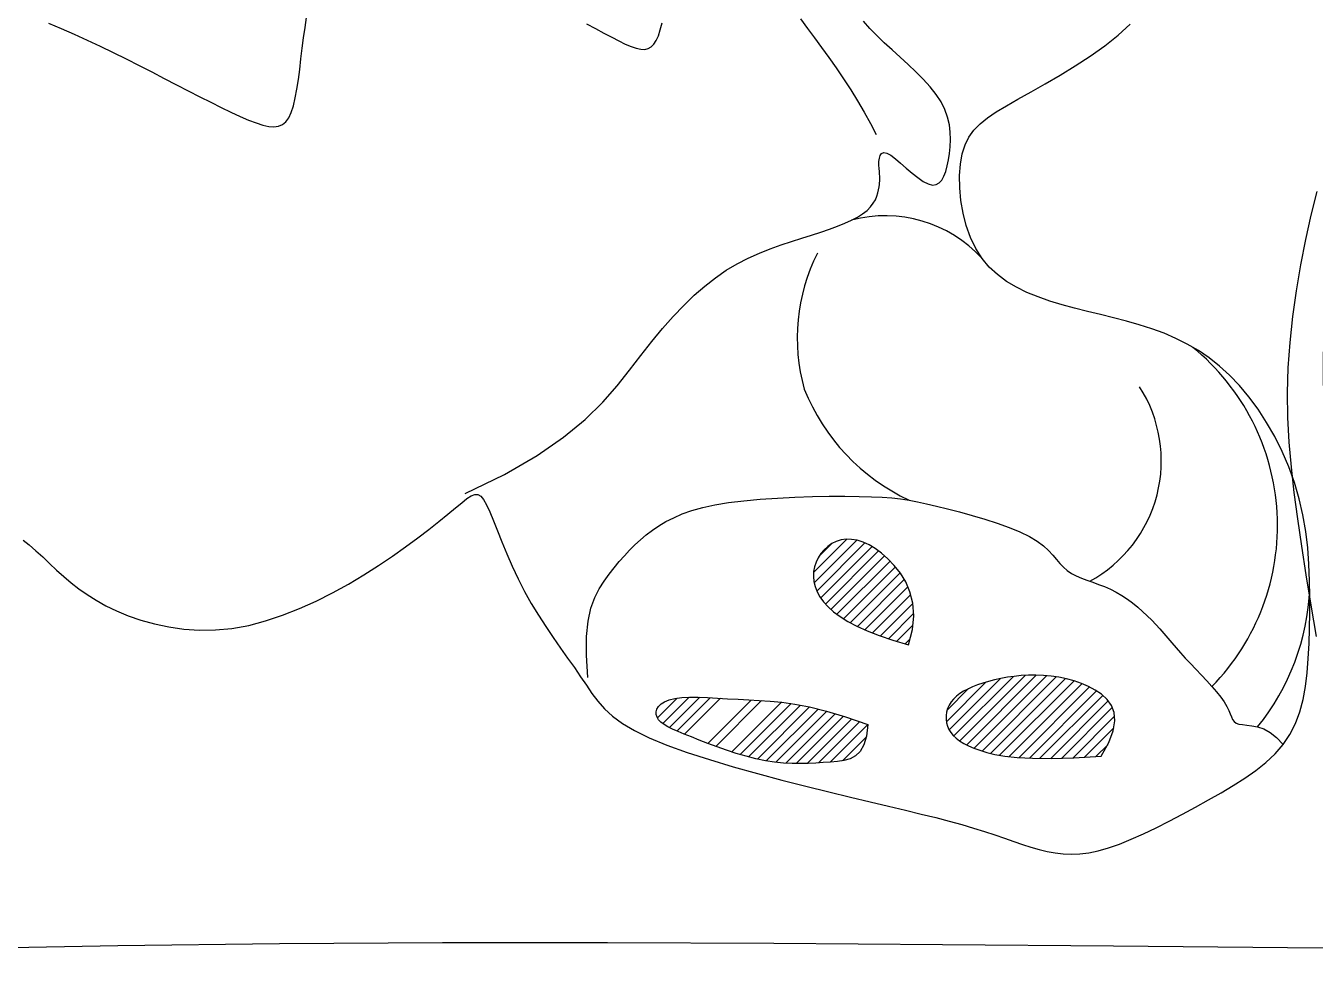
# Model space of a CAD drawing. Header units: inches. Extents: x 4.1 to 46.6, y 13.1 to 37.9.
# Drawn here: x 35.1277 to 35.322, y 14.5219 to 14.6649 of the extents above; entities that cross this region are included whole.
import ezdxf

# ---------------------------------------------------------------- set-up
doc = ezdxf.new("R2010")
doc.units = ezdxf.units.IN
doc.header["$MEASUREMENT"] = 0
doc.layers.add('02', color=2, linetype='Continuous')
doc.layers.add('4', color=4, linetype='Continuous')

msp = doc.modelspace()

# ---------------------------------------------------------------- linework, layer by layer
at = {"layer": '02'}
for p, q in [((35.24642136079959, 14.58250910636437), (35.25144171288005, 14.58752945840118)), ((35.24651492193109, 14.5809692507219), (35.25293251771248, 14.5873868466197)), ((35.24691373567796, 14.57973464788396), (35.25415696615121, 14.58697787828445)), ((35.24724487021334, 14.58496603237748), (35.24913718497149, 14.58685834715019)), ((35.24750352410368, 14.57869101969576), (35.25523947660579, 14.58642697199415)), ((35.24822276776425, 14.57777684668421), (35.2562208312261, 14.58577491011696)), ((35.24903992416105, 14.57696058643799), (35.25712377616904, 14.58504443824225)), ((35.24994001436747, 14.57622725979767), (35.25796268919251, 14.58424993462271)), ((35.25091032536469, 14.57556415419552), (35.25874331213302, 14.58339714096386)), ((35.25193836043357, 14.57495877250497), (35.25946019884898, 14.58248061096404)), ((35.25301264777548, 14.57439964329118), (35.2600793642155, 14.58146635980396)), ((35.25413911712124, 14.57389269599392), (35.26061161320425, 14.58036519201872)), ((35.2553000335279, 14.57342019574302), (35.26104581441498, 14.5791659766301)), ((35.25648311354919, 14.57296985912129), (35.26136488646037, 14.57785163201791)), ((35.25770381411306, 14.57255714292572), (35.26148026149488, 14.5763335903221)), ((35.25894172831207, 14.57216164058358), (35.26137537664502, 14.57459528890198)), ((35.26020086292877, 14.57178735855726), (35.26096393788933, 14.57255043347417)), ((35.26643658794231, 14.56005550016292), (35.27238254683792, 14.56600145914584)), ((35.26685084837257, 14.55883634392106), (35.27456600886538, 14.56655150439932)), ((35.26755051423564, 14.5579025930538), (35.27651884655236, 14.56687092551605)), ((35.26844461254544, 14.55716327466238), (35.27830601219787, 14.56702467451854)), ((35.26948536761805, 14.55657061307742), (35.27997318484589, 14.56705843039257)), ((35.27061452243245, 14.55606635135067), (35.28152308349266, 14.56697491246908)), ((35.27182085967391, 14.55563927202187), (35.28298502384453, 14.56680343600332)), ((35.27309433153599, 14.55527932715362), (35.28436318940251, 14.56654818497649)), ((35.27444918678842, 14.55500076576303), (35.28565980206943, 14.56621138095673)), ((35.26653849675088, 14.56179082564362), (35.26978219618789, 14.56503452513883)), ((35.27588082912146, 14.55479899123478), (35.28686939800858, 14.56578756031107)), ((35.27737314735307, 14.55465789286703), (35.28799884898356, 14.56528359461393)), ((35.2789283885318, 14.55457971731542), (35.2890457761637, 14.56469710503464)), ((35.28053080608836, 14.55454871824353), (35.2899960639584, 14.56401397617177)), ((35.22290008460871, 14.5606212467292), (35.22587525115117, 14.56359641340262)), ((35.2237034124951, 14.55979115797257), (35.22764669048368, 14.56373443599026)), ((35.22472530106782, 14.55917962991683), (35.22927643094911, 14.56373075981267)), ((35.22583418983734, 14.55865510208699), (35.23085211419269, 14.56367302626771)), ((35.22698093011743, 14.55816842570951), (35.23240190108075, 14.56358939670193)), ((35.23049417735777, 14.55678142283162), (35.23702730277321, 14.56331454824707)), ((35.23168625931024, 14.55634008821383), (35.23857886941872, 14.56323269835142)), ((35.23411774022273, 14.55550473575298), (35.24160201770022, 14.56298901323047)), ((35.2353635552968, 14.55511713409672), (35.24303538158304, 14.56278896052848)), ((35.23663582342445, 14.5547559855086), (35.24442884993508, 14.56254901206288)), ((35.23794264338679, 14.55442938895888), (35.2457968519698, 14.56228359748369)), ((35.2821533702477, 14.55453786573074), (35.29080964104972, 14.56319413666373)), ((35.28383124053246, 14.55458231937249), (35.2914270091965, 14.56217808816749)), ((35.23929732494756, 14.55415065393484), (35.24710774483859, 14.56196107369491)), ((35.24071820654675, 14.55393811861453), (35.24841483185767, 14.56163474395456)), ((35.24221488476499, 14.55380138021886), (35.2496747029177, 14.56126119844433)), ((35.24379049559823, 14.55374357440909), (35.25093457397773, 14.5608876529341)), ((35.24544224601007, 14.55376190810515), (35.2521631400264, 14.56048280213603)), ((35.28551140373341, 14.55462906600318), (35.29175836631796, 14.56087602848587)), ((35.24716665541521, 14.55385290088183), (35.25338130296907, 14.56006754858121)), ((35.24892756311922, 14.55398039207379), (35.25459946614458, 14.55965229504094)), ((35.28723621453858, 14.55472046022354), (35.29165297622561, 14.55913722170684)), ((35.25075527156471, 14.55417468374529), (35.25436934611528, 14.5577887582231)), ((35.28896503911122, 14.55481586802219), (35.29073573571398, 14.55658656462495))]:
    msp.add_line(p, q, dxfattribs=at)
for points in [[(35.1273079420603, 14.58740286813284), (35.128243498893, 14.58667722768317), (35.12923362470931, 14.58581348533793), (35.13026012984804, 14.58486252073365), (35.13130482464797, 14.58387521352146), (35.13235588596902, 14.58289456907827), (35.13342695582426, 14.58193209591721), (35.13453804298072, 14.58099142830637), (35.13570915597259, 14.58007620049924), (35.13696030356689, 14.57919004677845), (35.13831149453065, 14.57833660141208), (35.1397827376309, 14.57751949866818), (35.14139404116898, 14.57674237280029), (35.14315965391464, 14.57601218949006), (35.14507078418276, 14.57534924002997), (35.14711288052379, 14.57477714705331), (35.14927139055683, 14.57431953329527), (35.15153176329798, 14.57400002140369), (35.15387944636635, 14.57384223405555), (35.15629988831236, 14.57386979394235), (35.1587785372208, 14.57410632375562), (35.16130023511826, 14.57456726905824), (35.16384739863454, 14.57523536713146), (35.16640183810844, 14.57608517818611), (35.16894536387875, 14.57709126237481), (35.17145978605143, 14.5782281799084), (35.17392691496528, 14.57947049096859), (35.17632856095909, 14.58079275573713), (35.17864653413884, 14.58216953439572), (35.18086355451263, 14.58357568999512), (35.18296597983456, 14.58498729697479), (35.18494107729524, 14.58638073267233), (35.1867761138524, 14.58773237439621), (35.18845835716232, 14.58901859944038), (35.18997507418274, 14.59021578512787), (35.19131353233709, 14.59130030878172), (35.19246099858313, 14.5922485477104), (35.19341231944739, 14.5930380906257), (35.19419265740319, 14.5936513719544), (35.19483475356131, 14.59407203752656), (35.19537134949817, 14.59428373317227), (35.19583518679022, 14.59427010470703), (35.19625900678105, 14.59401479799002), (35.19667555081426, 14.59350145880765), (35.19711756023347, 14.59271373301911), (35.19761262314162, 14.59164526065164), (35.19816771188519, 14.59032965862301), (35.19878464580282, 14.5888105380482), (35.19946524330183, 14.58713151004216), (35.20021132395371, 14.58533618571986), (35.20102470639861, 14.5834681762108), (35.20190720950953, 14.58157109261541), (35.20286065262511, 14.57968854607774), (35.2038830576162, 14.57785722069551), (35.20495725950926, 14.5760860925266), (35.20606229632861, 14.57437721062619), (35.20717720586575, 14.57273262406401), (35.20828102661065, 14.57115438189524), (35.20935279635481, 14.56964453316053), (35.21037155312254, 14.5682051269296), (35.21131633493818, 14.56683821224309), (35.21218167563669, 14.56554363818308), (35.21302409206285, 14.56431245393927), (35.21391559663928, 14.56313350871372), (35.21492820178858, 14.56199565169394), (35.21613391993336, 14.56088773209652), (35.21760476349621, 14.55979859910898), (35.21941274489976, 14.55871710194791), (35.22162987703226, 14.55763208978627), (35.2243008223991, 14.55653628240274), (35.22736084593228, 14.55543788163508), (35.2307178628794, 14.55434895991224), (35.23427978895373, 14.55328158963406), (35.23795453940286, 14.55224784320038), (35.24165002924158, 14.55125979301105), (35.24527417395032, 14.55032951150955), (35.24873488924234, 14.54946907105208), (35.25195816733643, 14.54868667127906), (35.25494231019869, 14.54797502060413), (35.2577036974649, 14.5473229546233), (35.26025870783954, 14.54671930896169), (35.26262372072554, 14.54615291921531), (35.26481511552586, 14.54561262100927), (35.26684927141062, 14.54508724996871), (35.2687425673171, 14.54456564167507), (35.27051064410946, 14.54403982700481), (35.27216618686683, 14.54351461769423), (35.27372114189669, 14.54299802076006), (35.27518745620503, 14.54249804316081), (35.2765770756337, 14.54202269191322), (35.27790194718867, 14.54157997400492), (35.27917401694461, 14.54117789642354), (35.28040523167468, 14.54082446617125), (35.28160878309748, 14.54052834700727), (35.28280284364476, 14.54030082974808), (35.28400683139219, 14.54015386199629), (35.28524016418262, 14.54009939135452), (35.28652225962608, 14.54014936542538), (35.28787253556541, 14.54031573181149), (35.28931041030913, 14.54061043810092), (35.29085530123442, 14.54104543189627), (35.29251980727307, 14.54162731205455), (35.29428924938432, 14.54234128237752), (35.29614212984919, 14.54316719799411), (35.29805695025019, 14.54408491396046), (35.30001221333399, 14.54507428536184), (35.30198642021745, 14.54611516728349), (35.30395807364724, 14.54718741482523), (35.30590567543871, 14.54827088304322), (35.30780801495305, 14.5493516961333), (35.309645032899, 14.55044105470464), (35.31139695753112, 14.55155642843332), (35.31304401663832, 14.55271528702454), (35.314566438708, 14.55393510016896), (35.31594445176191, 14.55523333755722), (35.31715828382178, 14.55662746889451), (35.3181881631422, 14.55813496387148), (35.31902155435412, 14.55976886630109), (35.31967486759416, 14.56152451642723), (35.32017174937531, 14.56339282858702), (35.32053584621056, 14.56536471717576), (35.32079080507859, 14.56743109651601), (35.32096027225955, 14.56958288098852), (35.32106789449929, 14.57181098493041), (35.3211373183108, 14.57410632272243), (35.32118521786063, 14.57645950584723), (35.32120037583402, 14.57885993436961), (35.32116460280261, 14.58129670552902), (35.32105970887235, 14.5837589165067), (35.32086750438205, 14.58623566452755), (35.32056979967049, 14.58871604680192), (35.32014840507648, 14.59118916054016), (35.3195851309388, 14.59364410293805), (35.31886724444806, 14.59606875983176), (35.31800384020201, 14.59844617129878), (35.31700947034872, 14.60075816608608), (35.31589868633776, 14.60298657289698), (35.31468604008435, 14.60511322042024), (35.3133860832709, 14.60711993740282), (35.31201336781263, 14.60898855253348), (35.3105824451591, 14.61070089451553), (35.30910513891607, 14.61224394060722), (35.30758235852002, 14.61362526218457), (35.30601228486515, 14.61485757910581), (35.30439309884562, 14.61595361131643), (35.30272298182129, 14.61692607868921), (35.30100011468633, 14.61778770114055), (35.29922267856776, 14.61855119854321), (35.29738885412692, 14.6192292908136), (35.29549985441147, 14.6198353035625), (35.29356901828899, 14.62038498525093), (35.29161271654769, 14.62089469006336), (35.28964731997578, 14.62138077218427), (35.28768919936149, 14.6218595857836), (35.28575472549304, 14.62234748503127), (35.28386026892579, 14.62286082412632), (35.28202220021515, 14.62341595722413), (35.2802559811785, 14.62402923852372), (35.27857343472309, 14.62471702218048), (35.2769854745525, 14.62549566234978), (35.275503014836, 14.626381513187), (35.27413696904435, 14.62739092884752), (35.27289825088113, 14.62854026351582), (35.27179777474842, 14.62984587133272), (35.27084645388416, 14.63132410643906), (35.27005308020628, 14.63298011740429), (35.26941795662745, 14.63477423020689), (35.26893926450751, 14.63665556521031), (35.26861518474064, 14.6385732428071), (35.26844389845385, 14.64047638336072), (35.26842358654133, 14.64231410724918), (35.26855243013009, 14.64403553483593), (35.26882861034713, 14.64558978651351), (35.26925243010513, 14.6469414282374), (35.26983268132201, 14.64811680837468), (35.27058027793422, 14.64915772094267), (35.27150613317966, 14.65010595990046), (35.27262116146042, 14.65100331923626), (35.2739362764801, 14.65189159292371), (35.27546239170945, 14.65281257493647), (35.27721042131773, 14.65380805927729), (35.27917884957745, 14.65491135996584), (35.2813164416398, 14.65612187129321), (35.28355953415624, 14.65743050764016), (35.28584446307971, 14.65882818332924), (35.28810756413034, 14.6603058127412), (35.29028517349391, 14.66185431019861), (35.29231362758904, 14.66346459008222), (35.29412926190301, 14.66512756674368)], [(35.13112128448441, 14.66527162294827), (35.13303894937738, 14.66446734105287), (35.13498167709216, 14.66361842726932), (35.13694165825612, 14.66272724018657), (35.13891035683221, 14.66180121846722), (35.14087905540831, 14.66084907076314), (35.14283903657227, 14.65987950574075), (35.14478158267914, 14.65890123205194), (35.1466979763168, 14.65792295837767), (35.14857950007311, 14.65695339335528), (35.15041743630312, 14.6560012456803), (35.15220288621961, 14.65507558684206), (35.1539262239053, 14.65418693983978), (35.15557764230064, 14.65334619049557), (35.15714733434609, 14.65256422466067), (35.15862549274928, 14.65185192817174), (35.16000231045066, 14.65122018686546), (35.1612679803907, 14.65067988656395), (35.1624126950442, 14.65024191313299), (35.16342991652667, 14.64991733382798), (35.16432618295542, 14.64971794163742), (35.16511130139, 14.64965571096858), (35.16579507912277, 14.64974261625779), (35.16638732321329, 14.64999063192684), (35.16689784095391, 14.65041173236844), (35.16733643940418, 14.65101789201893), (35.16771292585648, 14.6518210853001), (35.16803692576244, 14.65282602940445), (35.16831733814209, 14.65400841263639), (35.16856288064039, 14.65533666604191), (35.16878227066948, 14.65677922071066), (35.16898422587431, 14.65830450771776), (35.16917746343418, 14.65988095813831), (35.16937070099405, 14.6614770030474), (35.16957265619888, 14.66306107352014), (35.16978950348451, 14.66460849497983), (35.17001724794275, 14.66612217032983)], [(35.19393512249692, 14.59441353944297), (35.19985638318352, 14.59731171199113), (35.20474407721079, 14.60014674666039), (35.20874149810291, 14.60290775761408), (35.21199193961687, 14.60558385903008), (35.21463869550965, 14.60816416507172), (35.21682505907259, 14.61063778987321), (35.21869432406268, 14.6129938476561), (35.22038978423691, 14.61522145254006), (35.22203203120037, 14.61731153300665), (35.22365085004597, 14.61926227476673), (35.22525332324906, 14.62107367782031), (35.22684653444915, 14.62274574216739), (35.22843756588875, 14.62427846780796), (35.23003350120737, 14.62567185475658), (35.23164142311319, 14.62692590301325), (35.23326841454721, 14.62804061257797), (35.23491819847143, 14.62901870490626), (35.23658105886309, 14.62987378730489), (35.23824391925476, 14.63062218853614), (35.23989370364464, 14.63128023731864), (35.24151733533247, 14.63186426242922), (35.24310173854931, 14.63239059261563), (35.24463383682772, 14.63287555661103), (35.24610055370024, 14.63333548319227), (35.24748990327819, 14.63378470535557), (35.24879425709835, 14.63422957319293), (35.25000707727625, 14.63467444103029), (35.25112182569458, 14.63512366319359), (35.25213196423604, 14.63558159403786), (35.25303095501616, 14.63605258790361), (35.25381225945196, 14.63654099910221), (35.25446933989181, 14.63705118198871), (35.25499929037645, 14.63758458800024), (35.25541373381159, 14.63813105703324), (35.25572792642518, 14.63867752608079), (35.25595712351381, 14.63921093212142), (35.25611658060691, 14.63971821214821), (35.25622155346676, 14.64018630316881), (35.25628729785561, 14.64060214217628), (35.25632906907006, 14.64095266616372), (35.25635958012893, 14.64123079932054), (35.25638137377567, 14.64145341469433), (35.25639444977745, 14.6416433725581), (35.25639880859993, 14.64182353315576), (35.25639444977745, 14.64201675674579), (35.25638137377567, 14.64224590360121), (35.25635958012893, 14.64253383395138), (35.25632906907006, 14.64290340806932), (35.2562931095413, 14.64336605609154), (35.2562680467195, 14.64388748760851), (35.25627349542222, 14.64442198214696), (35.25632906953572, 14.64492381916083), (35.25645438341192, 14.64534727817685), (35.25666905163555, 14.64564663864897), (35.25699268832571, 14.64577618010393), (35.25744490760147, 14.64569018199566), (35.25803678847618, 14.64536106690233), (35.25874526558212, 14.64483382959319), (35.25953873821302, 14.64417160791803), (35.26038560519694, 14.64343753972665), (35.26125426606043, 14.64269476286885), (35.26211311963155, 14.6420064151653), (35.26293056520402, 14.64143563449491), (35.26367500183872, 14.64104555867837), (35.26432173016249, 14.64088499255471), (35.26487365590177, 14.64094540889076), (35.26534058611608, 14.64120394741352), (35.26573232809781, 14.64163774790817), (35.2660586889065, 14.64222395008713), (35.26632947583451, 14.6429396937065), (35.26655449594139, 14.64376211852235), (35.26674355651951, 14.64466836426167), (35.26690156121506, 14.6456379292986), (35.26701379885665, 14.64665974634866), (35.26706065555803, 14.64772510675997), (35.26702251673444, 14.64882530183698), (35.26687976803399, 14.64995162295694), (35.26661279510475, 14.6510953614243), (35.26620198382764, 14.65224780858719), (35.26562771961792, 14.65340025576464), (35.26487874232001, 14.65454544575644), (35.26397720926209, 14.65568192709637), (35.26295363127022, 14.65680969978442), (35.26183851963609, 14.6579287638206), (35.26066238541856, 14.65903911919034), (35.25945574014216, 14.66014076590821), (35.25824909509859, 14.66123370397421), (35.25707296111389, 14.66231793334467), (35.25595349065728, 14.66339581265223), (35.25489940160654, 14.6644791348563), (35.25391505231849, 14.66558205157802)], [(35.21221714226297, 14.66518526267194), (35.21357271137416, 14.66446026607176), (35.2148323880206, 14.66377881281827), (35.21599617243513, 14.66315396590383), (35.21706406438491, 14.66259878833538), (35.21803606410279, 14.66212634311981), (35.21891217112309, 14.66174969323496), (35.21969238614432, 14.66148190168773), (35.22037834317192, 14.66133494289992), (35.22097821502715, 14.66131643693828), (35.22150180876955, 14.66143291534266), (35.22195893169149, 14.66169090959469), (35.22235939108535, 14.66209695120509), (35.22271299401066, 14.66265757168461), (35.22302954752698, 14.66337930254398), (35.22331885915949, 14.66426867526483), (35.22359055412701, 14.66532768559867)], [(35.3222232411313, 14.63990885415572), (35.32134755762993, 14.63635950045594), (35.32052560468904, 14.63266061955531), (35.31977657197743, 14.6288524687889), (35.31911964939675, 14.62497530546264), (35.31857402615017, 14.62106938691162), (35.31815889213934, 14.61717497047087), (35.3178934365674, 14.61333231344637), (35.31779127024814, 14.60956777770938), (35.31784368904076, 14.60585214330516), (35.3180364097166, 14.60214229485885), (35.31835514904699, 14.59839511693739), (35.31878562380328, 14.59456749416589), (35.31931355098962, 14.5906163111404), (35.31992464737735, 14.58649845242784), (35.3206046297378, 14.58217080266789), (35.32134355643532, 14.57761283488529), (35.32214885127499, 14.57289437593593)], [(35.26072932283162, 14.57163027213122), (35.26131341156318, 14.57392106946375), (35.26150510079927, 14.57600676737369), (35.26136163730874, 14.57789438446801), (35.26094026739477, 14.57959093933917), (35.26029823782622, 14.58110345062326), (35.2594927951391, 14.58243893689817), (35.25858118610225, 14.58360441678545), (35.25762065748452, 14.58460690889209), (35.25665969510331, 14.58545308521301), (35.25571174329846, 14.58614823136762), (35.25478148615687, 14.58669728637782), (35.25387360706694, 14.58710518926549), (35.25299279011554, 14.58737687905253), (35.25214371892392, 14.58751729476083), (35.25133107757895, 14.58753137538318), (35.25055954946905, 14.58742405997058), (35.24983407898574, 14.58720145728606), (35.24916065057508, 14.58687435523192), (35.24854550991907, 14.58645471140793), (35.24799490153558, 14.58595448350119), (35.24751507110662, 14.58538562911147), (35.24711226315006, 14.58476010589678), (35.24679272311508, 14.58408987150054), (35.2465626959852, 14.5833868835662), (35.24642825328513, 14.58266179997466), (35.24639477293707, 14.58192007967321), (35.24646745893872, 14.5811658818175), (35.24665151552065, 14.58040336562138), (35.24695214714623, 14.57963669024051), (35.24737455781317, 14.57887001488874), (35.24792395198486, 14.57810749870717), (35.24860553342617, 14.57735330090967), (35.24942702210276, 14.57661062753053), (35.25040619905806, 14.57587887203139), (35.25156336083776, 14.57515647470885), (35.2529188042204, 14.57444187590321), (35.25449282551884, 14.57373351592563), (35.25630572127878, 14.57302983510184), (35.25837778827875, 14.57232927372846), (35.26072932283162, 14.57163027213122)], [(35.28977312698728, 14.55486046355967), (35.29091341832421, 14.55690517607312), (35.29157622104279, 14.5586657648137), (35.29182112372249, 14.56017004426852), (35.29170771470993, 14.56144582891014), (35.29129558258458, 14.56252093326933), (35.29064431569307, 14.56342317180409), (35.28981350261486, 14.56418035903065), (35.28886273216224, 14.56482030942155), (35.28784343895271, 14.56536693824913), (35.28677444548114, 14.56582856385379), (35.28566642028048, 14.56620960537569), (35.28453003188363, 14.56651448192591), (35.28337594905636, 14.56674761264461), (35.28221484056442, 14.5669134166283), (35.28105737517356, 14.56701631301715), (35.27991422118387, 14.56706072093678), (35.27879478984281, 14.56705110283386), (35.27770346162609, 14.56699209446836), (35.27664335855982, 14.56688837490677), (35.27561760360143, 14.56674462324466), (35.27462931900985, 14.56656551856307), (35.27368162727683, 14.56635573994302), (35.2727776513598, 14.56611996646555), (35.2719205135177, 14.56586287722624), (35.27111333624228, 14.56558802484236), (35.27035924225814, 14.56529445616346), (35.26966135405704, 14.564980091619), (35.26902279413073, 14.56464285159476), (35.268446684971, 14.56428065650565), (35.26793614906958, 14.56389142675201), (35.26749430915109, 14.56347308274875), (35.26712428794011, 14.56302354488165), (35.26682860047325, 14.5625423799111), (35.26660733336351, 14.56203573996484), (35.26645996670007, 14.56151142348702), (35.2663859798736, 14.56097722893631), (35.26638485204197, 14.56044095478595), (35.26645606329433, 14.55991039948006), (35.2665990932542, 14.55939336149189), (35.2668134208466, 14.55889763928011), (35.26709939368769, 14.55842929831582), (35.2674608278717, 14.55798747210523), (35.26790240748554, 14.55756956116696), (35.26842881615042, 14.55717296603419), (35.26904473748758, 14.55679508721099), (35.26975485581673, 14.55643332524508), (35.27056385452627, 14.55608508064055), (35.2714764177031, 14.555747753916), (35.2725103261578, 14.55542212493768), (35.27373575062259, 14.555122490875), (35.27523595901906, 14.55486652821586), (35.27709421857028, 14.55467191346273), (35.27939379743069, 14.55455632311808), (35.28221796328901, 14.55453743368438), (35.28564998383402, 14.55463292167864), (35.28977312698728, 14.55486046355967)], [(35.25460081376835, 14.55965183568063), (35.25439852724551, 14.55788844891234), (35.2540067170444, 14.55654992527437), (35.25344819241903, 14.55557450416839), (35.25274576215773, 14.55490042496698), (35.25192223574734, 14.55446592704269), (35.25100042220905, 14.55420924978265), (35.25000313079684, 14.55406863255942), (35.24895317053191, 14.55398231477469), (35.24786899766653, 14.55390091054599), (35.24675165691181, 14.55382453305814), (35.24559783997714, 14.5537656702409), (35.24440423833906, 14.5537368100095), (35.24316754393979, 14.55375044032283), (35.24188444802306, 14.55381904908157), (35.2405516427639, 14.5539551242446), (35.23916581940605, 14.5541711537417), (35.23772803406931, 14.55447469700178), (35.23625679935097, 14.55485359953767), (35.23477499202593, 14.55529077837585), (35.23330548910192, 14.55576915054283), (35.231871167121, 14.55627163306511), (35.23049490309089, 14.55678114295464), (35.22919957378647, 14.55728059723791), (35.22800805621549, 14.55775291294143), (35.22693906600355, 14.55818536146129), (35.22599467580906, 14.5585826316283), (35.22517279714114, 14.55895376667198), (35.22447134197458, 14.55930780979273), (35.2238882218185, 14.55965380423462), (35.22342134841486, 14.56000079318349), (35.22306863327279, 14.56035781986887), (35.22282798790141, 14.56073392750571), (35.22269896805986, 14.56113432783335), (35.22268770464464, 14.56154890671772), (35.22280197187095, 14.5619637185346), (35.22304954465247, 14.56236481765976), (35.22343819743722, 14.56273825848351), (35.22397570513888, 14.56307009539617), (35.22466984220549, 14.56334638275897), (35.22552838308505, 14.56355317497676), (35.22655400276884, 14.56368102229775), (35.22772897795542, 14.56373845843067), (35.22903048472247, 14.56373851294214), (35.23043569984614, 14.56369421542789), (35.23192180033541, 14.56361859546908), (35.23346596226796, 14.56352468264689), (35.23504536241992, 14.56342550652792), (35.23663717756747, 14.56333409669336), (35.23823327377207, 14.56325411923629), (35.23988427446923, 14.56315178613753), (35.2416554930783, 14.56298394593344), (35.24361224255293, 14.56270744710222), (35.24581983631245, 14.56227913815113), (35.24834358731053, 14.56165586760202), (35.25124880873366, 14.56079448394761), (35.25460081376835, 14.55965183568063)], [(35.00555117327488, 14.52092176789759), (35.02602505024291, 14.52220383642001), (35.04764193637996, 14.52335387689985), (35.07020287184744, 14.52435882106241), (35.09350889727241, 14.52520560064753), (35.11736105304911, 14.52588114735139), (35.14156037957176, 14.52637239289928), (35.16594828215196, 14.52667358688362), (35.19052762390814, 14.52680825039446), (35.21534163334175, 14.52680722243261), (35.24043353825576, 14.52670134195526), (35.26584656715161, 14.52652144793413), (35.29162394806511, 14.5262983793555), (35.31780890903204, 14.52606297519108), (35.34444467832103, 14.52584607439806)]]:
    msp.add_lwpolyline(points, dxfattribs=at)
for centre, radius, start, end in [((35.25723778891145, 14.61650620731692), 0.01974689401715821, 42.49549714831366, 104.9848380095134), ((35.2723999187979, 14.61782507345655), 0.02844187703942514, 153.2849987962512, 195.6487988469677), ((35.28168812875404, 14.58958646770501), 0.03463231012772542, 315.6121160205915, 50.83996025307778), ((35.27424530351303, 14.62191329044166), 0.03150983408495957, 201.914399436228, 244.7492694267563), ((35.27816925376422, 14.5993430502322), 0.02064320433596644, 298.5559066219075, 32.65972461790076), ((35.28582017884358, 14.58155791585617), 0.03539325082867986, 320.9900287795904, 357.6040824028298)]:
    msp.add_arc(centre, radius, start, end, dxfattribs=at)
at = {"layer": '4'}
for points in [[(35.244457306962, 14.6658936581562), (35.24548161161832, 14.66448276318718), (35.24654514474562, 14.66307077963305), (35.24763483057498, 14.66162123995767), (35.24873786481797, 14.66010584096242), (35.24984253399774, 14.65852893701689), (35.25093739588513, 14.65690304676994), (35.25201100871666, 14.65524068895778), (35.25305193119451, 14.65355438225837), (35.25404872132233, 14.65185664537879), (35.25498993756949, 14.65015999704068), (35.25586413793965, 14.64847695592201)], [(35.21240993860877, 14.56672892773807), (35.21218364910922, 14.57007073332082), (35.21221117318376, 14.57287322279175), (35.21245506281733, 14.57520631126411), (35.2128778688307, 14.57713991389486), (35.21344214274316, 14.57874394579725), (35.21411043607398, 14.58008832211366), (35.21484529964394, 14.58124295798646), (35.21560928520515, 14.58227776852894), (35.21637248659275, 14.58325144961876), (35.21713516737103, 14.584177820002), (35.21790513411864, 14.5850594792037), (35.2186901931814, 14.58589902670522), (35.21949815090514, 14.58669906198796), (35.22033681340284, 14.58746218456239), (35.22121398748598, 14.58819099390988), (35.22213747903473, 14.58888808954092), (35.22311795704766, 14.58955494447313), (35.22417753950461, 14.5901885260146), (35.22534120680533, 14.5907846749515), (35.22663393888391, 14.5913392321136), (35.22808071660577, 14.59184803831616), (35.22970651990502, 14.59230693437442), (35.23153632941424, 14.59271176113274), (35.23359512553318, 14.59305835937724), (35.23589218889131, 14.59334404299901), (35.23837400266669, 14.5935720180178), (35.2409713504999, 14.59374696350008), (35.24361501603155, 14.593873558556), (35.24623578313506, 14.59395648223748), (35.24876443498536, 14.59400041362554), (35.2511317556887, 14.59401003181577), (35.25326852865285, 14.59399001587466), (35.25512739519357, 14.59394348517984), (35.25674842849142, 14.59386732035367), (35.25819355823799, 14.59375684231512), (35.25952471528902, 14.59360737196861), (35.26080383003458, 14.59341423024765), (35.26209283286474, 14.59317273805667), (35.26345365393675, 14.59287821631463), (35.26494822410635, 14.59252598595507), (35.26661852390274, 14.59211310086997), (35.26842673604145, 14.59164354695989), (35.27031509337715, 14.59112304306931), (35.2722258287645, 14.5905573081009), (35.27410117552384, 14.58995206089915), (35.27588336650982, 14.58931302036675), (35.2775146345771, 14.58864590536271), (35.27893721258036, 14.58795643476063), (35.28011042104802, 14.58725128058453), (35.28106192887529, 14.58654092741657), (35.28183649286396, 14.58583681301846), (35.28247886911734, 14.58515037513738), (35.2830338142044, 14.58449305149137), (35.28354608446128, 14.58387627984215), (35.28406043645694, 14.58331149792233), (35.28462162652752, 14.58281014349362), (35.28526461000322, 14.58237888855095), (35.28598513632781, 14.58200534222582), (35.2867691546376, 14.58167234789747), (35.28760261290475, 14.58136274897427), (35.28847146026558, 14.58105938883549), (35.28936164469226, 14.58074511087492), (35.29025911532111, 14.58040275848638), (35.29114982035711, 14.58001517504912), (35.2920217035967, 14.57956936315626), (35.2928706879425, 14.57906896205262), (35.29369469212136, 14.57852177021144), (35.29449163416169, 14.5779355860914), (35.29525943255751, 14.57731820812208), (35.29599600557006, 14.57667743476216), (35.29669927146054, 14.57602106447033), (35.29736714849017, 14.57535689569071), (35.29799998380943, 14.57469064729688), (35.29860783849611, 14.57401971979292), (35.29920320321574, 14.5733394341269), (35.29979856793537, 14.57264511121778), (35.30040642262205, 14.57193207198455), (35.30103925770848, 14.57119563737527), (35.30170956339455, 14.57043112830891), (35.30242982988014, 14.569633865719), (35.30320630191594, 14.56880211661795), (35.30402024431854, 14.5679459323483), (35.30484667715385, 14.56707831036059), (35.30566061955645, 14.56621224806171), (35.30643709159224, 14.56536074290219), (35.30715111286148, 14.56453679230347), (35.30777770296439, 14.56375339370155), (35.30829188126839, 14.5630235445324), (35.30867868607632, 14.56235833593113), (35.30896322770744, 14.56176123387289), (35.3091806344851, 14.56123379806107), (35.30936603543117, 14.56077758815539), (35.309554558869, 14.56039416385923), (35.30978133335478, 14.56008508484686), (35.31008148767754, 14.55985191082167), (35.31049015062629, 14.55969620147247), (35.31103322484299, 14.55961014506923), (35.31169971164084, 14.55954844432293), (35.312469386186, 14.55945643049657), (35.31332202411025, 14.55927943489681), (35.31423740057974, 14.55896278881577), (35.3151952914591, 14.55845182353099), (35.31617547168165, 14.5576918703346), (35.317157717112, 14.55662826053325)]]:
    msp.add_lwpolyline(points, dxfattribs=at)
msp.add_ellipse((35.35181534259348, 14.59307668445857), major_axis=(-0.01590092022010053, 0.04795999057770519), ratio=0.495065960417358, dxfattribs=at)

doc.saveas('drawing.dxf')
